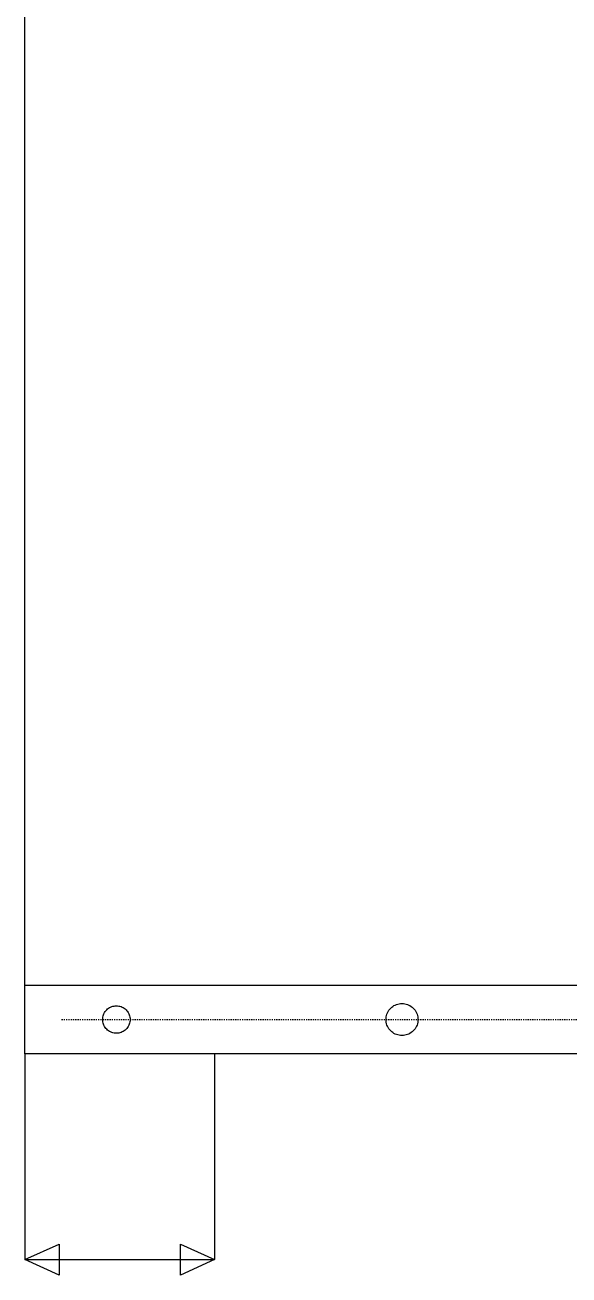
# Model space of a CAD drawing. Header units: millimetres. Extents: x 0 to 689, y -1000001 to 2212.
# Drawn here: x 120 to 239, y 271.6 to 545 of the extents above; entities that cross this region are included whole.
import ezdxf

# ---------------------------------------------------------------- set-up
doc = ezdxf.new("R2010")
doc.units = ezdxf.units.MM
doc.linetypes.add('DASHED', pattern=[0.5, 0.25, -0.25])
doc.layers.add('DRAWING', color=7, linetype='Continuous')

msp = doc.modelspace()

# ---------------------------------------------------------------- linework, layer by layer
at = {"layer": 'DRAWING', "linetype": 'CONTINUOUS', "true_color": 0x111111}
for p, q in [((120, 320), (120, 2150)), ((120, 335), (582, 335)), ((582, 320), (120, 320))]:
    msp.add_line(p, q, dxfattribs=at)
at = {"layer": 'DRAWING', "linetype": 'DASHED', "true_color": 0xb000ff}
msp.add_line((128, 327.5), (574, 327.5), dxfattribs=at)
at = {"layer": 'DRAWING', "linetype": 'CONTINUOUS', "true_color": 0xff6a00}
for p, q in [((120, 320), (120, 275)), ((161.5, 320), (161.5, 275)), ((120, 275), (161.5, 275))]:
    msp.add_line(p, q, dxfattribs=at)
at = {"layer": 'DRAWING', "linetype": 'CONTINUOUS', "true_color": 0x111111}
for points in [[(206, 327.5), (205.99, 327.19), (205.95, 326.89), (205.88, 326.59), (205.79, 326.3), (205.67, 326.02), (205.53, 325.75), (205.37, 325.49), (205.18, 325.25), (204.97, 325.03), (204.75, 324.82), (204.51, 324.63), (204.25, 324.47), (203.98, 324.33), (203.7, 324.21), (203.41, 324.12), (203.11, 324.05), (202.81, 324.01), (202.5, 324), (202.19, 324.01), (201.89, 324.05), (201.59, 324.12), (201.3, 324.21), (201.02, 324.33), (200.75, 324.47), (200.49, 324.63), (200.25, 324.82), (200.03, 325.03), (199.82, 325.25), (199.63, 325.49), (199.47, 325.75), (199.33, 326.02), (199.21, 326.3), (199.12, 326.59), (199.05, 326.89), (199.01, 327.19), (199, 327.5), (199.01, 327.81), (199.05, 328.11), (199.12, 328.41), (199.21, 328.7), (199.33, 328.98), (199.47, 329.25), (199.63, 329.51), (199.82, 329.75), (200.03, 329.97), (200.25, 330.18), (200.49, 330.37), (200.75, 330.53), (201.02, 330.67), (201.3, 330.79), (201.59, 330.88), (201.89, 330.95), (202.19, 330.99), (202.5, 331), (202.81, 330.99), (203.11, 330.95), (203.41, 330.88), (203.7, 330.79), (203.98, 330.67), (204.25, 330.53), (204.51, 330.37), (204.75, 330.18), (204.97, 329.97), (205.18, 329.75), (205.37, 329.51), (205.53, 329.25), (205.67, 328.98), (205.79, 328.7), (205.88, 328.41), (205.95, 328.11), (205.99, 327.81), (206, 327.5)], [(143, 327.5), (142.99, 327.24), (142.95, 326.98), (142.9, 326.72), (142.82, 326.47), (142.72, 326.23), (142.6, 326), (142.46, 325.78), (142.3, 325.57), (142.12, 325.38), (141.93, 325.2), (141.72, 325.04), (141.5, 324.9), (141.27, 324.78), (141.03, 324.68), (140.78, 324.6), (140.52, 324.55), (140.26, 324.51), (140, 324.5), (139.74, 324.51), (139.48, 324.55), (139.22, 324.6), (138.97, 324.68), (138.73, 324.78), (138.5, 324.9), (138.28, 325.04), (138.07, 325.2), (137.88, 325.38), (137.7, 325.57), (137.54, 325.78), (137.4, 326), (137.28, 326.23), (137.18, 326.47), (137.1, 326.72), (137.05, 326.98), (137.01, 327.24), (137, 327.5), (137.01, 327.76), (137.05, 328.02), (137.1, 328.28), (137.18, 328.53), (137.28, 328.77), (137.4, 329), (137.54, 329.22), (137.7, 329.43), (137.88, 329.62), (138.07, 329.8), (138.28, 329.96), (138.5, 330.1), (138.73, 330.22), (138.97, 330.32), (139.22, 330.4), (139.48, 330.45), (139.74, 330.49), (140, 330.5), (140.26, 330.49), (140.52, 330.45), (140.78, 330.4), (141.03, 330.32), (141.27, 330.22), (141.5, 330.1), (141.72, 329.96), (141.93, 329.8), (142.12, 329.62), (142.3, 329.43), (142.46, 329.22), (142.6, 329), (142.72, 328.77), (142.82, 328.53), (142.9, 328.28), (142.95, 328.02), (142.99, 327.76), (143, 327.5)]]:
    msp.add_lwpolyline(points, close=True, dxfattribs=at)
at = {"layer": 'DRAWING', "linetype": 'CONTINUOUS', "true_color": 0xff6a00}
for points in [[(120, 275), (127.5, 278.38), (127.5, 271.62)], [(161.5, 275), (154, 271.62), (154, 278.38)]]:
    msp.add_lwpolyline(points, close=True, dxfattribs=at)

doc.saveas('drawing.dxf')
